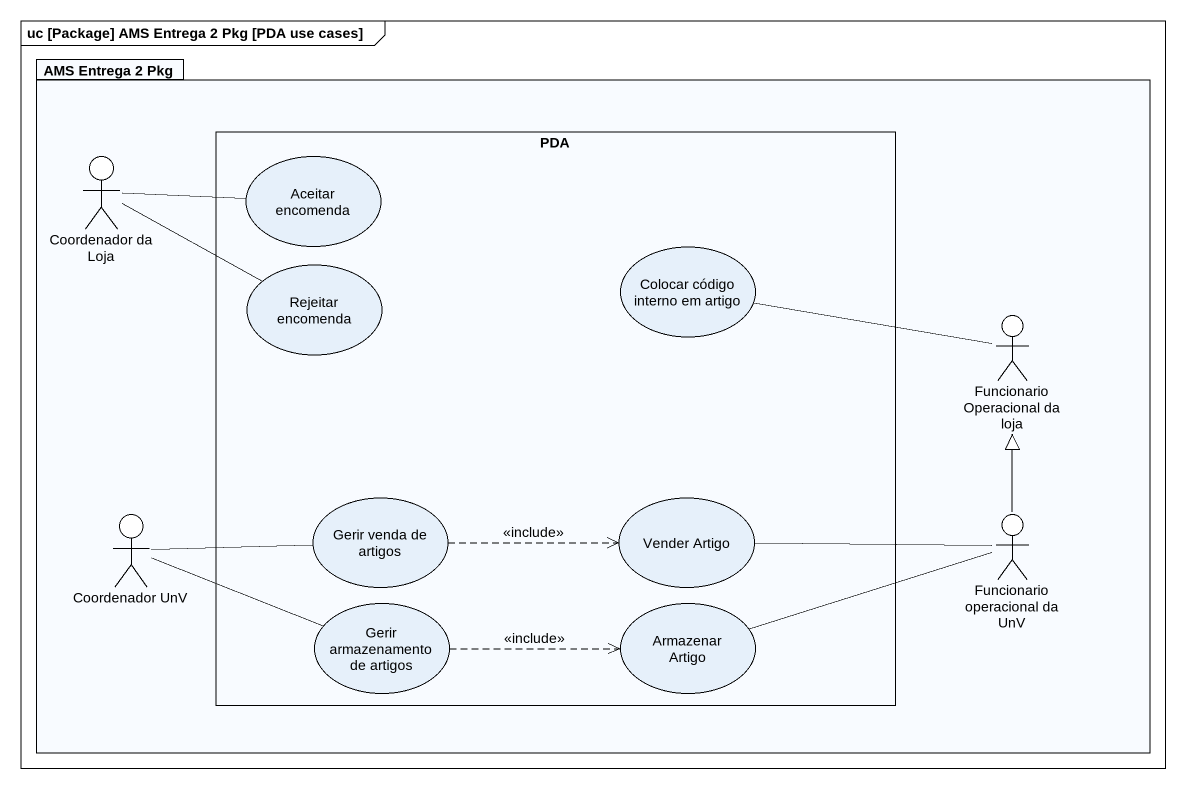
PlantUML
@startuml
mainframe uc [Package] AMS Entrega 2 Pkg [PDA use cases]
package "AMS Entrega 2 Pkg" as AMS_Entrega_2_Pkg {
  rectangle PDA {
    usecase "Aceitar encomenda" as Aceitar_encomenda
    usecase "Colocar código interno em artigo" as Colocar_código_interno_em
    usecase "Rejeitar encomenda" as Rejeitar_encomenda
    usecase "Gerir venda de artigos" as Gerir_venda_de_artigos
    usecase "Vender Artigo" as Vender_Artigo
    usecase "Gerir armazenamento de artigos" as Gerir_armazenamento_de
    usecase "Armazenar Artigo" as Armazenar_Artigo
  }
  actor "Coordenador da Loja" as Coordenador_da_Loja
  actor "Funcionario Operacional da loja" as Funcionario_Operacional_da
  actor "Coordenador UnV" as Coordenador_UnV
  actor "Funcionario operacional da UnV" as Funcionario_operacional_da
}
Coordenador_da_Loja -right- Aceitar_encomenda
Coordenador_da_Loja -right- Rejeitar_encomenda
Funcionario_Operacional_da -left- Colocar_código_interno_em
Coordenador_UnV -right- Gerir_venda_de_artigos
Coordenador_UnV -right- Gerir_armazenamento_de
Gerir_venda_de_artigos .right.> Vender_Artigo : <<include>>
Funcionario_operacional_da -up-|> Funcionario_Operacional_da
Funcionario_operacional_da -left- Vender_Artigo
Funcionario_operacional_da -left- Armazenar_Artigo
Gerir_armazenamento_de .right.> Armazenar_Artigo : <<include>>
@enduml
